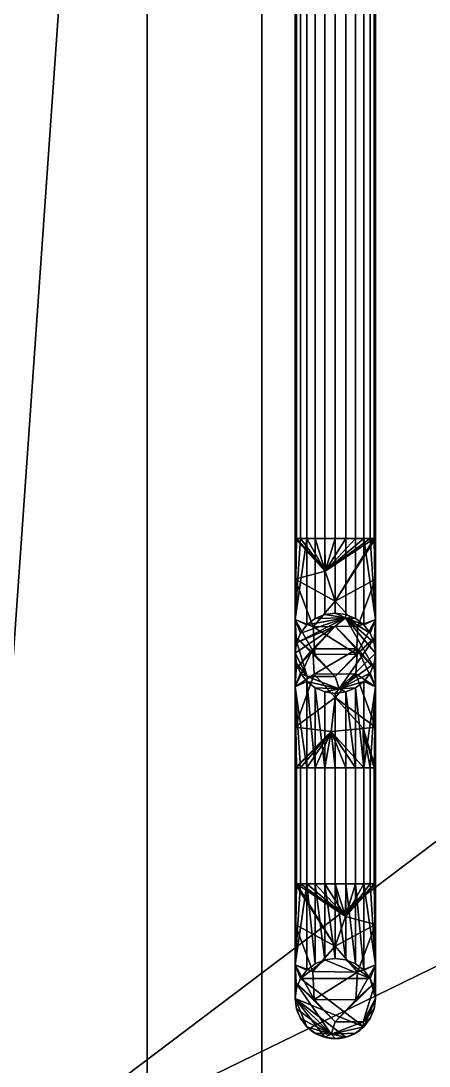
# Model space of a CAD drawing. Extents: x -1 to 1126, y -1295 to 1.
# Drawn here: x 630.8 to 666.4, y -649.2 to -558 of the extents above; entities that cross this region are included whole.
import ezdxf

# ---------------------------------------------------------------- set-up
doc = ezdxf.new("R2010")
doc.units = 0
for name, color, linetype in [('IQ_200_2D', 1, 'Continuous'), ('IQ_200_3D', 1, 'Continuous'), ('IQ_204_2D', 7, 'Continuous')]:
    doc.layers.add(name, color=color, linetype=linetype)

msp = doc.modelspace()

# ---------------------------------------------------------------- linework, layer by layer
at = {"layer": 'IQ_200_2D'}
msp.add_line((641.856, -665.48), (641.856, -446.913), dxfattribs=at)
at = {"layer": 'IQ_204_2D'}
for p, q in [((651.856, -446.913), (651.856, -665.48)), ((654.762, -473.46), (654.762, -643.313)), ((661.762, -643.313), (661.762, -473.46))]:
    msp.add_line(p, q, dxfattribs=at)
msp.add_arc((658.262, -643.313), 3.5, 180, 0, dxfattribs=at)

# ---------------------------------------------------------------- meshes
at = {"layer": 'IQ_200_3D'}
mesh = msp.add_polyface(dxfattribs=at)
corners = [(1125, -795, 908), (1125, -14.743, 908), (0, -14.743, 908), (0, -795, 908), (1021.5, -559, 908), (1017.053, -592.776, 908), (1004.016, -624.25, 908), (983.277, -651.277, 908), (956.25, -672.016, 908), (924.776, -685.053, 908), (891, -689.5, 908), (857.224, -685.053, 908), (825.75, -672.016, 908), (798.723, -651.277, 908), (777.984, -624.25, 908), (764.947, -592.776, 908), (760.5, -559, 908), (764.947, -525.224, 908), (777.984, -493.75, 908), (798.723, -466.723, 908), (825.75, -445.984, 908), (857.224, -432.947, 908), (891, -428.5, 908), (924.776, -432.947, 908), (956.25, -445.984, 908), (983.277, -466.723, 908), (1004.016, -493.75, 908), (1017.053, -525.224, 908), (62.11, -660.388, 908), (62.11, -452.005, 908), (61.783, -449.395, 908), (60.822, -446.947, 908), (51.439, -429.713, 908), (49.993, -426.328, 908), (49.212, -422.731, 908), (49.145, -412.249, 908), (51.423, -402.017, 908), (55.928, -392.552, 908), (62.435, -384.333, 908), (70.613, -377.776, 908), (80.049, -373.212, 908), (90.267, -370.871, 908), (96.21, -370.927, 908), (101.964, -372.417, 908), (121.683, -380.188, 908), (122.687, -380.478, 908), (123.727, -380.576, 908), (564.663, -380.576, 908), (565.704, -380.478, 908), (566.708, -380.188, 908), (586.426, -372.417, 908), (592.18, -370.927, 908), (598.123, -370.871, 908), (608.341, -373.212, 908), (617.777, -377.776, 908), (625.955, -384.333, 908), (632.462, -392.552, 908), (636.967, -402.017, 908), (639.245, -412.249, 908), (639.178, -422.731, 908), (638.397, -426.328, 908), (636.951, -429.713, 908), (627.568, -446.947, 908), (626.607, -449.395, 908), (626.28, -452.005, 908), (626.28, -660.388, 908), (626.607, -662.998, 908), (627.568, -665.445, 908), (636.951, -682.68, 908), (638.397, -686.065, 908), (639.178, -689.662, 908), (639.245, -700.144, 908), (636.967, -710.376, 908), (632.462, -719.841, 908), (625.955, -728.06, 908), (617.777, -734.617, 908), (608.341, -739.181, 908), (598.123, -741.522, 908), (592.18, -741.466, 908), (586.426, -739.976, 908), (566.708, -732.205, 908), (565.704, -731.915, 908), (564.663, -731.817, 908), (123.727, -731.817, 908), (122.687, -731.915, 908), (121.683, -732.205, 908), (101.964, -739.976, 908), (96.21, -741.466, 908), (90.267, -741.522, 908), (80.049, -739.181, 908), (70.613, -734.617, 908), (62.435, -728.06, 908), (55.928, -719.841, 908), (51.423, -710.376, 908), (49.145, -700.144, 908), (49.212, -689.662, 908), (49.993, -686.065, 908), (51.439, -682.68, 908), (60.822, -665.445, 908), (61.783, -662.998, 908)]
mesh.append_faces([[corners[k] for k in face] for face in [(64, 61, 62, 63)]], dxfattribs={"vtx0": -1})
mesh.append_faces([[corners[k] for k in face] for face in [(23, 1, 22), (56, 20, 55), (57, 20, 56), (8, 0, 7), (4, 0, 27), (71, 13, 70), (73, 12, 72), (51, 2, 50), (37, 2, 36), (36, 2, 35), (87, 3, 86), (92, 3, 91), (89, 3, 88), (78, 0, 77)]], dxfattribs={"vtx0": -1, "vtx1": -1})
mesh.append_faces([[corners[k] for k in face] for face in [(50, 2, 47), (3, 79, 82), (83, 86, 3, 82)]], dxfattribs={"vtx0": -1, "vtx1": -1, "vtx2": -1})
mesh.append_faces([[corners[k] for k in face] for face in [(65, 68, 14, 15), (2, 43, 46, 47)]], dxfattribs={"vtx0": -1, "vtx1": -1, "vtx3": -1})
mesh.append_faces([[corners[k] for k in face] for face in [(1, 23, 24), (1, 24, 25), (55, 20, 21, 54), (1, 26, 27, 0), (59, 18, 19, 58), (18, 59, 60), (1, 52, 53), (70, 13, 14, 69), (0, 8, 9), (74, 11, 12, 73), (75, 10, 11, 74), (72, 12, 13, 71), (0, 76, 77), (2, 42, 43), (2, 41, 42), (2, 37, 38), (3, 34, 35, 2), (97, 32, 33, 96), (3, 87, 88), (3, 92, 93)]], dxfattribs={"vtx0": -1, "vtx2": -1})
mesh.append_faces([[corners[k] for k in face] for face in [(64, 17, 18, 61), (0, 9, 10, 75)]], dxfattribs={"vtx0": -1, "vtx2": -1, "vtx3": -1})
mesh.append_faces([[corners[k] for k in face] for face in [(25, 26, 1), (53, 54, 1), (60, 61, 18), (5, 6, 0), (4, 5, 0), (6, 7, 0), (68, 69, 14), (15, 16, 65), (75, 76, 0), (39, 40, 2), (38, 39, 2), (40, 41, 2), (95, 96, 3), (90, 91, 3), (89, 90, 3), (93, 94, 3), (94, 95, 3)]], dxfattribs={"vtx1": -1, "vtx2": -1})
mesh.append_faces([[corners[k] for k in face] for face in [(21, 22, 1, 54), (33, 34, 3, 96), (28, 29, 32, 97)]], dxfattribs={"vtx1": -1, "vtx2": -1, "vtx3": -1})
mesh.append_faces([[corners[k] for k in face] for face in [(19, 20, 57, 58), (16, 17, 64, 65), (51, 52, 1, 2), (78, 79, 3, 0)]], dxfattribs={"vtx1": -1, "vtx3": -1})
mesh.append_faces([[corners[k] for k in face] for face in [(44, 45, 46, 43), (80, 81, 82, 79), (98, 99, 28, 97)]], dxfattribs={"vtx2": -1})
mesh.append_faces([[corners[k] for k in face] for face in [(65, 66, 67, 68), (47, 48, 49, 50), (29, 30, 31, 32), (83, 84, 85, 86)]], dxfattribs={"vtx3": -1})
mesh = msp.add_polyface(dxfattribs=at)
corners = [(699, -749, 108.006), (0, -749, 108.006), (0, -38, 108.006), (699, -38, 108.006)]
mesh.append_faces([[corners[k] for k in face] for face in [(0, 1, 2, 3)]])
mesh = msp.add_polyface(dxfattribs=at)
corners = [(1125, -38, 858), (1125, -795, 858), (0, -795, 858), (0, -749, 858), (699, -749, 858), (699, -38, 858), (760.5, -559, 858), (764.947, -592.776, 858), (777.984, -624.25, 858), (798.723, -651.277, 858), (825.75, -672.016, 858), (857.224, -685.053, 858), (891, -689.5, 858), (924.776, -685.053, 858), (956.25, -672.016, 858), (983.277, -651.277, 858), (1004.016, -624.25, 858), (1017.053, -592.776, 858), (1021.5, -559, 858), (1017.053, -525.224, 858), (1004.016, -493.75, 858), (983.277, -466.723, 858), (956.25, -445.984, 858), (924.776, -432.947, 858), (891, -428.5, 858), (857.224, -432.947, 858), (825.75, -445.984, 858), (798.723, -466.723, 858), (777.984, -493.75, 858), (764.947, -525.224, 858)]
mesh.append_faces([[corners[k] for k in face] for face in [(16, 1, 15), (20, 0, 19), (27, 5, 26), (29, 5, 28), (25, 5, 24)]], dxfattribs={"vtx0": -1, "vtx1": -1})
mesh.append_faces([[corners[k] for k in face] for face in [(1, 16, 17), (1, 17, 18), (19, 0, 1, 18), (0, 20, 21), (0, 23, 24, 5), (4, 8, 9)]], dxfattribs={"vtx0": -1, "vtx2": -1})
mesh.append_faces([[corners[k] for k in face] for face in [(14, 15, 1), (13, 14, 1), (21, 22, 0), (22, 23, 0), (10, 11, 4), (9, 10, 4), (7, 8, 4), (11, 12, 4), (27, 28, 5), (25, 26, 5), (6, 7, 4)]], dxfattribs={"vtx1": -1, "vtx2": -1})
mesh.append_faces([[corners[k] for k in face] for face in [(12, 13, 1, 4)]], dxfattribs={"vtx1": -1, "vtx2": -1, "vtx3": -1})
mesh.append_faces([[corners[k] for k in face] for face in [(29, 6, 4, 5)]], dxfattribs={"vtx1": -1, "vtx3": -1})
mesh.append_faces([[corners[k] for k in face] for face in [(2, 3, 4, 1)]], dxfattribs={"vtx2": -1})
mesh = msp.add_polyface(dxfattribs=at)
corners = [(0, -38, 108.006), (0, -749, 108.006), (1125, -749, 108.006), (1125, -38, 108.006)]
mesh.append_faces([[corners[k] for k in face] for face in [(0, 1, 2, 3)]])
mesh = msp.add_polyface(dxfattribs=at)
corners = [(1125, -749, 72), (0, -749, 72), (0, -38, 72), (1125, -38, 72)]
mesh.append_faces([[corners[k] for k in face] for face in [(0, 1, 2, 3)]])
mesh = msp.add_polyface(dxfattribs=at)
corners = [(592.888, -345, 906), (610.703, -347.232, 906), (627.416, -353.792, 906), (641.994, -364.273, 906), (653.534, -378.026, 906), (661.325, -394.203, 906), (664.882, -411.801, 906), (663.987, -429.733, 906), (663.351, -432.019, 906), (662.286, -434.14, 906), (660.833, -436.017, 906), (653.139, -443.71, 906), (652.442, -444.656, 906), (652.005, -445.747, 906), (651.856, -446.913, 906), (651.856, -665.48, 906), (652.005, -666.646, 906), (652.442, -667.737, 906), (653.139, -668.683, 906), (660.833, -676.376, 906), (662.286, -678.253, 906), (663.351, -680.374, 906), (663.987, -682.66, 906), (664.882, -700.592, 906), (661.325, -718.19, 906), (653.534, -734.366, 906), (641.994, -748.12, 906), (627.416, -758.601, 906), (610.703, -765.16, 906), (592.888, -767.393, 906), (95.502, -767.393, 906), (77.687, -765.16, 906), (60.974, -758.601, 906), (46.396, -748.12, 906), (34.856, -734.366, 906), (27.066, -718.19, 906), (23.508, -700.592, 906), (24.403, -682.66, 906), (25.039, -680.374, 906), (26.104, -678.253, 906), (27.557, -676.376, 906), (35.251, -668.683, 906), (35.948, -667.737, 906), (36.385, -666.646, 906), (36.534, -665.48, 906), (36.534, -446.913, 906), (36.385, -445.747, 906), (35.948, -444.656, 906), (35.251, -443.71, 906), (27.557, -436.017, 906), (26.104, -434.14, 906), (25.039, -432.019, 906), (24.403, -429.733, 906), (23.508, -411.801, 906), (27.066, -394.203, 906), (34.856, -378.026, 906), (46.396, -364.273, 906), (60.974, -353.792, 906), (77.687, -347.232, 906), (95.502, -345, 906), (62.19, -452.005, 906), (62.19, -660.388, 906), (61.86, -663.017, 906), (60.893, -665.484, 906), (51.509, -682.718, 906), (50.069, -686.09, 906), (49.291, -689.672, 906), (49.225, -700.136, 906), (51.498, -710.35, 906), (55.996, -719.799, 906), (62.491, -728.003, 906), (70.656, -734.549, 906), (80.076, -739.106, 906), (90.276, -741.443, 906), (96.2, -741.387, 906), (101.935, -739.901, 906), (121.653, -732.131, 906), (122.672, -731.836, 906), (123.727, -731.737, 906), (564.663, -731.737, 906), (565.719, -731.836, 906), (566.737, -732.131, 906), (586.455, -739.901, 906), (592.19, -741.387, 906), (598.114, -741.443, 906), (608.314, -739.106, 906), (617.735, -734.549, 906), (625.899, -728.003, 906), (632.394, -719.799, 906), (636.892, -710.35, 906), (639.165, -700.136, 906), (639.099, -689.672, 906), (638.321, -686.09, 906), (636.881, -682.718, 906), (627.497, -665.484, 906), (626.53, -663.017, 906), (626.2, -660.388, 906), (626.2, -452.005, 906), (626.53, -449.376, 906), (627.497, -446.909, 906), (636.881, -429.674, 906), (638.321, -426.303, 906), (639.099, -422.721, 906), (639.165, -412.257, 906), (636.892, -402.043, 906), (632.394, -392.594, 906), (625.899, -384.39, 906), (617.735, -377.844, 906), (608.314, -373.287, 906), (598.114, -370.95, 906), (592.19, -371.006, 906), (586.455, -372.492, 906), (566.737, -380.262, 906), (565.719, -380.557, 906), (564.663, -380.656, 906), (123.727, -380.656, 906), (122.672, -380.557, 906), (121.653, -380.262, 906), (101.935, -372.492, 906), (96.2, -371.006, 906), (90.276, -370.95, 906), (80.076, -373.287, 906), (70.656, -377.844, 906), (62.491, -384.39, 906), (55.996, -392.594, 906), (51.498, -402.043, 906), (49.225, -412.257, 906), (49.291, -422.721, 906), (50.069, -426.303, 906), (51.509, -429.674, 906), (60.893, -446.909, 906), (61.86, -449.376, 906)]
mesh.append_faces([[corners[k] for k in face] for face in [(96, 94, 95), (52, 49, 50, 51)]], dxfattribs={"vtx0": -1})
mesh.append_faces([[corners[k] for k in face] for face in [(106, 4, 105), (118, 59, 117), (121, 58, 120), (46, 130, 45)]], dxfattribs={"vtx0": -1, "vtx1": -1})
mesh.append_faces([[corners[k] for k in face] for face in [(101, 7, 10, 11)]], dxfattribs={"vtx0": -1, "vtx1": -1, "vtx3": -1})
mesh.append_faces([[corners[k] for k in face] for face in [(90, 23, 24, 89), (91, 22, 23, 90), (87, 25, 26, 86), (93, 17, 18), (28, 84, 85), (29, 83, 84, 28), (25, 87, 88), (15, 96, 97, 14), (100, 12, 13), (105, 4, 5, 104), (7, 101, 102), (2, 107, 108, 1), (0, 110, 111), (0, 114, 115, 59), (30, 75, 76), (72, 31, 32, 71), (33, 70, 71, 32), (31, 72, 73), (37, 65, 66, 36), (36, 66, 67, 35), (35, 68, 69), (70, 33, 34), (64, 42, 43), (120, 58, 59, 119), (129, 47, 48, 128)]], dxfattribs={"vtx0": -1, "vtx2": -1})
mesh.append_faces([[corners[k] for k in face] for face in [(22, 91, 92, 19), (128, 48, 49, 52)]], dxfattribs={"vtx0": -1, "vtx2": -1, "vtx3": -1})
mesh.append_faces([[corners[k] for k in face] for face in [(80, 81, 79), (9, 10, 7, 8)]], dxfattribs={"vtx1": -1})
mesh.append_faces([[corners[k] for k in face] for face in [(82, 83, 29), (26, 27, 86), (108, 109, 1), (2, 3, 107), (111, 112, 0), (74, 75, 30), (67, 68, 35), (118, 119, 59), (125, 126, 54)]], dxfattribs={"vtx1": -1, "vtx2": -1})
mesh.append_faces([[corners[k] for k in face] for face in [(15, 16, 94, 96), (81, 82, 29, 79), (40, 41, 65, 37)]], dxfattribs={"vtx1": -1, "vtx2": -1, "vtx3": -1})
mesh.append_faces([[corners[k] for k in face] for face in [(88, 89, 24, 25), (16, 17, 93, 94), (18, 19, 92, 93), (27, 28, 85, 86), (78, 79, 29, 30), (100, 101, 11, 12), (3, 4, 106, 107), (5, 6, 103, 104), (6, 7, 102, 103), (13, 14, 99, 100), (109, 110, 0, 1), (73, 74, 30, 31), (69, 70, 34, 35), (41, 42, 64, 65), (43, 44, 63, 64), (60, 61, 44, 45), (122, 123, 56, 57), (121, 122, 57, 58), (123, 124, 55, 56), (129, 130, 46, 47), (127, 128, 52, 53), (53, 54, 126, 127), (54, 55, 124, 125)]], dxfattribs={"vtx1": -1, "vtx3": -1})
mesh.append_faces([[corners[k] for k in face] for face in [(20, 21, 22, 19)]], dxfattribs={"vtx2": -1})
mesh.append_faces([[corners[k] for k in face] for face in [(97, 98, 99, 14), (112, 113, 114, 0), (76, 77, 78, 30), (61, 62, 63, 44), (115, 116, 117, 59), (130, 131, 60, 45)]], dxfattribs={"vtx2": -1, "vtx3": -1})
mesh.append_faces([[corners[k] for k in face] for face in [(37, 38, 39, 40)]], dxfattribs={"vtx3": -1})
mesh = msp.add_polyface(dxfattribs=at)
corners = [(592.888, -355, 922.4), (95.502, -355, 922.4), (80.155, -356.923, 922.4), (65.757, -362.574, 922.4), (53.198, -371.603, 922.4), (43.256, -383.452, 922.4), (36.545, -397.388, 922.4), (33.48, -412.548, 922.4), (34.251, -427.996, 922.4), (34.358, -428.391, 922.4), (34.534, -428.76, 922.4), (34.774, -429.092, 922.4), (42.381, -436.698, 922.4), (44.636, -439.705, 922.4), (46.051, -443.186, 922.4), (46.534, -446.913, 922.4), (46.534, -665.48, 922.4), (46.051, -669.207, 922.4), (44.636, -672.688, 922.4), (42.381, -675.694, 922.4), (34.774, -683.301, 922.4), (34.534, -683.633, 922.4), (34.358, -684.002, 922.4), (34.251, -684.396, 922.4), (33.48, -699.845, 922.4), (36.545, -715.005, 922.4), (43.256, -728.941, 922.4), (53.198, -740.79, 922.4), (65.757, -749.819, 922.4), (80.155, -755.47, 922.4), (95.502, -757.393, 922.4), (592.888, -757.393, 922.4), (608.235, -755.47, 922.4), (622.633, -749.819, 922.4), (635.192, -740.79, 922.4), (645.134, -728.941, 922.4), (651.845, -715.005, 922.4), (654.91, -699.845, 922.4), (654.139, -684.396, 922.4), (654.032, -684.002, 922.4), (653.856, -683.633, 922.4), (653.616, -683.301, 922.4), (646.009, -675.694, 922.4), (643.754, -672.688, 922.4), (642.339, -669.207, 922.4), (641.856, -665.48, 922.4), (641.856, -446.913, 922.4), (642.339, -443.186, 922.4), (643.754, -439.705, 922.4), (646.009, -436.698, 922.4), (653.616, -429.092, 922.4), (653.856, -428.76, 922.4), (654.032, -428.391, 922.4), (654.139, -427.996, 922.4), (654.91, -412.548, 922.4), (651.845, -397.388, 922.4), (645.134, -383.452, 922.4), (635.192, -371.603, 922.4), (622.633, -362.574, 922.4), (608.235, -356.923, 922.4), (61.534, -660.388, 922.4), (61.534, -452.005, 922.4), (61.225, -449.538, 922.4), (60.317, -447.223, 922.4), (50.933, -429.988, 922.4), (49.444, -426.503, 922.4), (48.64, -422.799, 922.4), (48.573, -412.187, 922.4), (50.878, -401.829, 922.4), (55.439, -392.247, 922.4), (62.026, -383.927, 922.4), (70.305, -377.289, 922.4), (79.858, -372.668, 922.4), (90.202, -370.299, 922.4), (96.286, -370.356, 922.4), (102.176, -371.881, 922.4), (121.894, -379.652, 922.4), (122.794, -379.912, 922.4), (123.727, -380, 922.4), (564.663, -380, 922.4), (565.596, -379.912, 922.4), (566.496, -379.652, 922.4), (586.215, -371.881, 922.4), (592.104, -370.356, 922.4), (598.188, -370.299, 922.4), (608.532, -372.668, 922.4), (618.085, -377.289, 922.4), (626.364, -383.927, 922.4), (632.951, -392.247, 922.4), (637.512, -401.829, 922.4), (639.817, -412.187, 922.4), (639.75, -422.799, 922.4), (638.946, -426.503, 922.4), (637.457, -429.988, 922.4), (628.074, -447.223, 922.4), (627.165, -449.538, 922.4), (626.856, -452.005, 922.4), (626.856, -660.388, 922.4), (627.165, -662.855, 922.4), (628.074, -665.17, 922.4), (637.457, -682.405, 922.4), (638.946, -685.89, 922.4), (639.75, -689.594, 922.4), (639.817, -700.205, 922.4), (637.512, -710.564, 922.4), (632.951, -720.145, 922.4), (626.364, -728.466, 922.4), (618.085, -735.104, 922.4), (608.532, -739.725, 922.4), (598.188, -742.094, 922.4), (592.104, -742.037, 922.4), (586.215, -740.512, 922.4), (566.496, -732.741, 922.4), (565.596, -732.481, 922.4), (564.663, -732.393, 922.4), (123.727, -732.393, 922.4), (122.794, -732.481, 922.4), (121.894, -732.741, 922.4), (102.176, -740.512, 922.4), (96.286, -742.037, 922.4), (90.202, -742.094, 922.4), (79.858, -739.725, 922.4), (70.305, -735.104, 922.4), (62.026, -728.466, 922.4), (55.439, -720.145, 922.4), (50.878, -710.564, 922.4), (48.573, -700.205, 922.4), (48.64, -689.594, 922.4), (49.444, -685.89, 922.4), (50.933, -682.405, 922.4), (60.317, -665.17, 922.4), (61.225, -662.855, 922.4)]
mesh.append_faces([[corners[k] for k in face] for face in [(23, 20, 21, 22)]], dxfattribs={"vtx0": -1})
mesh.append_faces([[corners[k] for k in face] for face in [(3, 72, 2), (74, 1, 73), (78, 1, 76, 77), (76, 1, 75), (69, 6, 68), (67, 7, 66), (82, 0, 81), (90, 55, 89), (128, 20, 127), (118, 30, 117), (44, 100, 43), (110, 31, 109)]], dxfattribs={"vtx0": -1, "vtx1": -1})
mesh.append_faces([[corners[k] for k in face] for face in [(73, 1, 2, 72), (1, 74, 75), (1, 78, 79, 0), (64, 13, 14), (15, 60, 61), (84, 59, 0, 83), (59, 84, 85, 58), (58, 85, 86, 57), (57, 86, 87, 56), (56, 87, 88, 55), (55, 88, 89), (49, 92, 93, 48), (50, 91, 92, 49), (129, 18, 19), (16, 131, 60, 15), (25, 125, 126), (30, 119, 120), (42, 100, 101, 41), (100, 42, 43), (97, 45, 46), (31, 111, 112), (31, 110, 111), (32, 108, 109, 31), (105, 35, 36, 104), (35, 105, 106, 34), (108, 32, 33), (34, 106, 107)]], dxfattribs={"vtx0": -1, "vtx2": -1})
mesh.append_faces([[corners[k] for k in face] for face in [(66, 7, 8, 11), (41, 101, 102, 38)]], dxfattribs={"vtx0": -1, "vtx2": -1, "vtx3": -1})
mesh.append_faces([[corners[k] for k in face] for face in [(46, 95, 96, 97), (45, 97, 98, 99)]], dxfattribs={"vtx0": -1, "vtx3": -1})
mesh.append_faces([[corners[k] for k in face] for face in [(40, 41, 38, 39)]], dxfattribs={"vtx1": -1})
mesh.append_faces([[corners[k] for k in face] for face in [(62, 63, 15, 61), (82, 83, 0), (118, 119, 30)]], dxfattribs={"vtx1": -1, "vtx2": -1})
mesh.append_faces([[corners[k] for k in face] for face in [(53, 54, 91, 50), (23, 24, 127, 20)]], dxfattribs={"vtx1": -1, "vtx2": -1, "vtx3": -1})
mesh.append_faces([[corners[k] for k in face] for face in [(3, 4, 71, 72), (70, 71, 4, 5), (5, 6, 69, 70), (11, 12, 65, 66), (12, 13, 64, 65), (67, 68, 6, 7), (63, 64, 14, 15), (47, 48, 93, 94), (46, 47, 94, 95), (54, 55, 90, 91), (19, 20, 128, 129), (24, 25, 126, 127), (130, 131, 16, 17), (17, 18, 129, 130), (25, 26, 124, 125), (123, 124, 26, 27), (27, 28, 122, 123), (121, 122, 28, 29), (29, 30, 120, 121), (114, 115, 30, 31), (99, 100, 44, 45), (102, 103, 37, 38), (36, 37, 103, 104), (107, 108, 33, 34)]], dxfattribs={"vtx1": -1, "vtx3": -1})
mesh.append_faces([[corners[k] for k in face] for face in [(51, 52, 53, 50)]], dxfattribs={"vtx2": -1})
mesh.append_faces([[corners[k] for k in face] for face in [(79, 80, 81, 0), (115, 116, 117, 30), (112, 113, 114, 31)]], dxfattribs={"vtx2": -1, "vtx3": -1})
mesh.append_faces([[corners[k] for k in face] for face in [(8, 9, 10, 11)]], dxfattribs={"vtx3": -1})
mesh = msp.add_polyface(dxfattribs=at)
corners = [(641.856, -665.48, 922.4), (651.856, -665.48, 906), (651.856, -446.913, 906), (641.856, -446.913, 922.4)]
mesh.append_faces([[corners[k] for k in face] for face in [(0, 1, 2, 3)]])
mesh = msp.add_polyface(dxfattribs=at)
corners = [(661.762, -513.588, 909.847), (661.642, -513.588, 910.753), (661.293, -513.588, 911.597), (660.737, -513.588, 912.322), (660.012, -513.588, 912.878), (659.168, -513.588, 913.228), (658.262, -513.588, 913.347), (657.356, -513.588, 913.228), (656.512, -513.588, 912.878), (655.787, -513.588, 912.322), (655.231, -513.588, 911.597), (654.881, -513.588, 910.753), (654.762, -513.588, 909.847), (654.762, -603.19, 909.847), (654.881, -603.19, 910.753), (655.231, -603.19, 911.597), (655.787, -603.19, 912.322), (656.512, -603.19, 912.878), (657.356, -603.19, 913.228), (658.262, -603.19, 913.347), (659.168, -603.19, 913.228), (660.012, -603.19, 912.878), (660.737, -603.19, 912.322), (661.293, -603.19, 911.597), (661.642, -603.19, 910.753), (661.762, -603.19, 909.847)]
mesh.append_faces([[corners[k] for k in face] for face in [(11, 14, 15, 10), (8, 17, 18, 7), (9, 16, 17, 8), (10, 15, 16, 9), (4, 21, 22, 3), (5, 20, 21, 4)]], dxfattribs={"vtx0": -1, "vtx2": -1})
mesh.append_faces([[corners[k] for k in face] for face in [(18, 19, 6, 7), (23, 24, 1, 2), (22, 23, 2, 3), (5, 6, 19, 20)]], dxfattribs={"vtx1": -1, "vtx3": -1})
mesh.append_faces([[corners[k] for k in face] for face in [(12, 13, 14, 11)]], dxfattribs={"vtx2": -1})
mesh.append_faces([[corners[k] for k in face] for face in [(24, 25, 0, 1)]], dxfattribs={"vtx3": -1})
mesh = msp.add_polyface(dxfattribs=at)
corners = [(654.762, -513.588, 909.847), (654.881, -513.588, 908.941), (655.231, -513.588, 908.097), (655.787, -513.588, 907.372), (656.512, -513.588, 906.816), (657.356, -513.588, 906.466), (658.262, -513.588, 906.347), (659.168, -513.588, 906.466), (660.012, -513.588, 906.816), (660.737, -513.588, 907.372), (661.293, -513.588, 908.097), (661.642, -513.588, 908.941), (661.762, -513.588, 909.847), (661.762, -603.19, 909.847), (661.642, -603.19, 908.941), (661.293, -603.19, 908.097), (660.737, -603.19, 907.372), (660.012, -603.19, 906.816), (659.168, -603.19, 906.466), (658.262, -603.19, 906.347), (657.356, -603.19, 906.466), (656.512, -603.19, 906.816), (655.787, -603.19, 907.372), (655.231, -603.19, 908.097), (654.881, -603.19, 908.941), (654.762, -603.19, 909.847)]
mesh.append_faces([[corners[k] for k in face] for face in [(11, 14, 15, 10), (8, 17, 18, 7), (9, 16, 17, 8), (10, 15, 16, 9), (19, 6, 7, 18), (2, 23, 24, 1), (3, 22, 23, 2), (20, 5, 6, 19)]], dxfattribs={"vtx0": -1, "vtx2": -1})
mesh.append_faces([[corners[k] for k in face] for face in [(21, 22, 3, 4), (20, 21, 4, 5)]], dxfattribs={"vtx1": -1, "vtx3": -1})
mesh.append_faces([[corners[k] for k in face] for face in [(12, 13, 14, 11)]], dxfattribs={"vtx2": -1})
mesh.append_faces([[corners[k] for k in face] for face in [(24, 25, 0, 1)]], dxfattribs={"vtx3": -1})
mesh = msp.add_polyface(dxfattribs=at)
corners = [(661.762, -613.19, 919.847), (661.762, -610.261, 912.776), (661.762, -603.19, 909.847), (661.642, -603.19, 910.753), (661.293, -603.19, 911.597), (660.737, -603.19, 912.322), (660.012, -603.19, 912.878), (659.168, -603.19, 913.228), (658.262, -603.19, 913.347), (657.356, -603.19, 913.228), (656.512, -603.19, 912.878), (655.787, -603.19, 912.322), (655.231, -603.19, 911.597), (654.881, -603.19, 910.753), (654.762, -603.19, 909.847), (654.762, -610.261, 912.776), (654.762, -613.19, 919.847), (654.881, -612.284, 919.847), (655.231, -611.44, 919.847), (655.787, -610.715, 919.847), (656.512, -610.159, 919.847), (657.356, -609.809, 919.847), (658.262, -609.69, 919.847), (659.168, -609.809, 919.847), (660.012, -610.159, 919.847), (660.737, -610.715, 919.847), (661.293, -611.44, 919.847), (661.642, -612.284, 919.847)]
mesh.append_faces([[corners[k] for k in face] for face in [(15, 13, 14), (17, 15, 16)]], dxfattribs={"vtx0": -1})
mesh.append_faces([[corners[k] for k in face] for face in [(13, 15, 12)]], dxfattribs={"vtx0": -1, "vtx1": -1})
mesh.append_faces([[corners[k] for k in face] for face in [(15, 19, 11), (5, 25, 1)]], dxfattribs={"vtx0": -1, "vtx1": -1, "vtx2": -1})
mesh.append_faces([[corners[k] for k in face] for face in [(15, 11, 12), (21, 9, 10, 20), (22, 8, 9, 21), (1, 3, 4), (1, 4, 5), (23, 7, 8, 22), (1, 25, 26)]], dxfattribs={"vtx0": -1, "vtx2": -1})
mesh.append_faces([[corners[k] for k in face] for face in [(2, 3, 1), (0, 1, 27)]], dxfattribs={"vtx1": -1})
mesh.append_faces([[corners[k] for k in face] for face in [(17, 18, 15), (18, 19, 15), (26, 27, 1)]], dxfattribs={"vtx1": -1, "vtx2": -1})
mesh.append_faces([[corners[k] for k in face] for face in [(10, 11, 19, 20), (6, 7, 23, 24), (5, 6, 24, 25)]], dxfattribs={"vtx1": -1, "vtx3": -1})
mesh = msp.add_polyface(dxfattribs=at)
corners = [(654.762, -613.19, 919.847), (654.762, -610.261, 912.776), (654.762, -603.19, 909.847), (654.881, -603.19, 908.941), (655.231, -603.19, 908.097), (655.787, -603.19, 907.372), (656.512, -603.19, 906.816), (657.356, -603.19, 906.466), (658.262, -603.19, 906.347), (659.168, -603.19, 906.466), (660.012, -603.19, 906.816), (660.737, -603.19, 907.372), (661.293, -603.19, 908.097), (661.642, -603.19, 908.941), (661.762, -603.19, 909.847), (661.762, -610.261, 912.776), (661.762, -613.19, 919.847), (661.642, -614.096, 919.847), (661.293, -614.94, 919.847), (660.737, -615.665, 919.847), (660.012, -616.221, 919.847), (659.168, -616.571, 919.847), (658.262, -616.69, 919.847), (657.356, -616.571, 919.847), (656.512, -616.221, 919.847), (655.787, -615.665, 919.847), (655.231, -614.94, 919.847), (654.881, -614.096, 919.847), (658.262, -608.635, 907.494), (658.262, -615.216, 913.712), (658.608, -616.295, 916.678), (657.373, -606.041, 906.769), (654.762, -611.726, 916.311), (655.817, -615.21, 916.4), (661.762, -606.726, 911.311), (660.226, -610.833, 909.459), (654.762, -606.726, 911.311), (656.337, -610.882, 909.462), (660.118, -613.264, 911.682), (661.762, -611.726, 916.311), (656.466, -613.293, 911.659)]
mesh.append_faces([[corners[k] for k in face] for face in [(10, 31, 9), (13, 31, 12), (12, 31, 11), (9, 31, 8), (5, 31, 4), (8, 31, 7), (23, 30, 22), (32, 33, 0), (17, 30, 16), (18, 30, 17), (36, 37, 1), (16, 30, 39), (19, 30, 18)]], dxfattribs={"vtx0": -1, "vtx1": -1})
mesh.append_faces([[corners[k] for k in face] for face in [(28, 31, 13), (36, 31, 28), (38, 39, 29), (28, 34, 35), (30, 29, 39), (38, 29, 40), (32, 40, 29), (33, 32, 29), (29, 30, 33), (33, 30, 25), (38, 40, 37), (37, 36, 28), (15, 38, 35), (37, 35, 38), (35, 37, 28), (1, 37, 40)]], dxfattribs={"vtx0": -1, "vtx1": -1, "vtx2": -1})
mesh.append_faces([[corners[k] for k in face] for face in [(28, 14, 34), (31, 5, 6), (31, 36, 2), (30, 19, 20), (38, 15, 39), (30, 24, 25), (35, 34, 15), (33, 27, 0), (30, 23, 24)]], dxfattribs={"vtx0": -1, "vtx2": -1})
mesh.append_faces([[corners[k] for k in face] for face in [(10, 11, 31), (13, 14, 28), (21, 22, 30), (6, 7, 31), (3, 4, 31), (2, 3, 31), (20, 21, 30), (25, 26, 33), (26, 27, 33), (32, 1, 40)]], dxfattribs={"vtx1": -1, "vtx2": -1})
mesh = msp.add_polyface(dxfattribs=at)
corners = [(661.762, -613.19, 919.847), (661.642, -612.284, 919.847), (661.293, -611.44, 919.847), (660.737, -610.715, 919.847), (660.012, -610.159, 919.847), (659.168, -609.809, 919.847), (658.262, -609.69, 919.847), (657.356, -609.809, 919.847), (656.512, -610.159, 919.847), (655.787, -610.715, 919.847), (655.231, -611.44, 919.847), (654.881, -612.284, 919.847), (654.762, -613.19, 919.847), (654.762, -613.19, 931.895), (654.881, -612.284, 931.895), (655.231, -611.44, 931.895), (655.787, -610.715, 931.895), (656.512, -610.159, 931.895), (657.356, -609.809, 931.895), (658.262, -609.69, 931.895), (659.168, -609.809, 931.895), (660.012, -610.159, 931.895), (660.737, -610.715, 931.895), (661.293, -611.44, 931.895), (661.642, -612.284, 931.895), (661.762, -613.19, 931.895)]
mesh.append_faces([[corners[k] for k in face] for face in [(1, 24, 25, 0)]], dxfattribs={"vtx0": -1})
mesh.append_faces([[corners[k] for k in face] for face in [(11, 14, 15, 10), (9, 16, 17, 8), (10, 15, 16, 9), (8, 17, 18, 7), (19, 6, 7, 18), (5, 20, 21, 4), (4, 21, 22, 3), (2, 23, 24, 1), (3, 22, 23, 2), (20, 5, 6, 19)]], dxfattribs={"vtx0": -1, "vtx2": -1})
mesh.append_faces([[corners[k] for k in face] for face in [(12, 13, 14, 11)]], dxfattribs={"vtx2": -1})
mesh = msp.add_polyface(dxfattribs=at)
corners = [(661.762, -623.19, 941.895), (661.762, -616.119, 938.966), (661.762, -613.19, 931.895), (661.642, -612.284, 931.895), (661.293, -611.44, 931.895), (660.737, -610.715, 931.895), (660.012, -610.159, 931.895), (659.168, -609.809, 931.895), (658.262, -609.69, 931.895), (657.356, -609.809, 931.895), (656.512, -610.159, 931.895), (655.787, -610.715, 931.895), (655.231, -611.44, 931.895), (654.881, -612.284, 931.895), (654.762, -613.19, 931.895), (654.762, -616.119, 938.966), (654.762, -623.19, 941.895), (654.881, -623.19, 942.801), (655.231, -623.19, 943.645), (655.787, -623.19, 944.37), (656.512, -623.19, 944.926), (657.356, -623.19, 945.276), (658.262, -623.19, 945.395), (659.168, -623.19, 945.276), (660.012, -623.19, 944.926), (660.737, -623.19, 944.37), (661.293, -623.19, 943.645), (661.642, -623.19, 942.801), (658.262, -610.837, 937.34), (658.262, -617.055, 943.921), (657.915, -620.021, 945), (659.151, -610.112, 934.745), (661.762, -619.654, 940.43), (660.706, -619.743, 943.915), (654.762, -614.654, 935.43), (656.297, -612.802, 939.538), (661.762, -614.654, 935.43), (660.187, -612.806, 939.587), (656.406, -615.025, 941.969), (654.762, -619.654, 940.43), (660.057, -615.002, 941.998)]
mesh.append_faces([[corners[k] for k in face] for face in [(10, 31, 9), (13, 31, 12), (12, 31, 11), (9, 31, 8), (5, 31, 4), (8, 31, 7), (23, 30, 22), (32, 33, 0), (17, 30, 16), (18, 30, 17), (36, 37, 1), (16, 30, 39), (19, 30, 18)]], dxfattribs={"vtx0": -1, "vtx1": -1})
mesh.append_faces([[corners[k] for k in face] for face in [(28, 31, 13), (36, 31, 28), (38, 39, 29), (28, 34, 35), (30, 29, 39), (38, 29, 40), (32, 40, 29), (33, 32, 29), (29, 30, 33), (33, 30, 25), (38, 40, 37), (37, 36, 28), (15, 38, 35), (37, 35, 38), (35, 37, 28), (1, 37, 40)]], dxfattribs={"vtx0": -1, "vtx1": -1, "vtx2": -1})
mesh.append_faces([[corners[k] for k in face] for face in [(28, 14, 34), (31, 5, 6), (31, 36, 2), (30, 19, 20), (38, 15, 39), (30, 24, 25), (35, 34, 15), (33, 27, 0), (30, 23, 24)]], dxfattribs={"vtx0": -1, "vtx2": -1})
mesh.append_faces([[corners[k] for k in face] for face in [(10, 11, 31), (13, 14, 28), (21, 22, 30), (6, 7, 31), (3, 4, 31), (2, 3, 31), (20, 21, 30), (25, 26, 33), (26, 27, 33), (32, 1, 40)]], dxfattribs={"vtx1": -1, "vtx2": -1})
mesh = msp.add_polyface(dxfattribs=at)
corners = [(654.762, -613.19, 919.847), (654.881, -614.096, 919.847), (655.231, -614.94, 919.847), (655.787, -615.665, 919.847), (656.512, -616.221, 919.847), (657.356, -616.571, 919.847), (658.262, -616.69, 919.847), (659.168, -616.571, 919.847), (660.012, -616.221, 919.847), (660.737, -615.665, 919.847), (661.293, -614.94, 919.847), (661.642, -614.096, 919.847), (661.762, -613.19, 919.847), (661.762, -613.19, 931.895), (661.642, -614.096, 931.895), (661.293, -614.94, 931.895), (660.737, -615.665, 931.895), (660.012, -616.221, 931.895), (659.168, -616.571, 931.895), (658.262, -616.69, 931.895), (657.356, -616.571, 931.895), (656.512, -616.221, 931.895), (655.787, -615.665, 931.895), (655.231, -614.94, 931.895), (654.881, -614.096, 931.895), (654.762, -613.19, 931.895)]
mesh.append_faces([[corners[k] for k in face] for face in [(1, 24, 25, 0)]], dxfattribs={"vtx0": -1})
mesh.append_faces([[corners[k] for k in face] for face in [(11, 14, 15, 10), (9, 16, 17, 8), (10, 15, 16, 9), (8, 17, 18, 7), (19, 6, 7, 18), (5, 20, 21, 4), (4, 21, 22, 3), (2, 23, 24, 1), (3, 22, 23, 2), (20, 5, 6, 19)]], dxfattribs={"vtx0": -1, "vtx2": -1})
mesh.append_faces([[corners[k] for k in face] for face in [(12, 13, 14, 11)]], dxfattribs={"vtx2": -1})
mesh = msp.add_polyface(dxfattribs=at)
corners = [(654.762, -623.19, 941.895), (654.762, -616.119, 938.966), (654.762, -613.19, 931.895), (654.881, -614.096, 931.895), (655.231, -614.94, 931.895), (655.787, -615.665, 931.895), (656.512, -616.221, 931.895), (657.356, -616.571, 931.895), (658.262, -616.69, 931.895), (659.168, -616.571, 931.895), (660.012, -616.221, 931.895), (660.737, -615.665, 931.895), (661.293, -614.94, 931.895), (661.642, -614.096, 931.895), (661.762, -613.19, 931.895), (661.762, -616.119, 938.966), (661.762, -623.19, 941.895), (661.642, -623.19, 940.989), (661.293, -623.19, 940.145), (660.737, -623.19, 939.42), (660.012, -623.19, 938.864), (659.168, -623.19, 938.514), (658.262, -623.19, 938.395), (657.356, -623.19, 938.514), (656.512, -623.19, 938.864), (655.787, -623.19, 939.42), (655.231, -623.19, 940.145), (654.881, -623.19, 940.989)]
mesh.append_faces([[corners[k] for k in face] for face in [(17, 15, 16)]], dxfattribs={"vtx0": -1})
mesh.append_faces([[corners[k] for k in face] for face in [(10, 20, 9), (11, 19, 10), (18, 15, 17), (19, 15, 18), (20, 10, 19)]], dxfattribs={"vtx0": -1, "vtx1": -1})
mesh.append_faces([[corners[k] for k in face] for face in [(15, 19, 11), (5, 25, 1)]], dxfattribs={"vtx0": -1, "vtx1": -1, "vtx2": -1})
mesh.append_faces([[corners[k] for k in face] for face in [(15, 11, 12), (1, 3, 4), (1, 4, 5), (24, 5, 6), (6, 23, 24), (1, 25, 26)]], dxfattribs={"vtx0": -1, "vtx2": -1})
mesh.append_faces([[corners[k] for k in face] for face in [(14, 15, 13), (2, 3, 1), (0, 1, 27)]], dxfattribs={"vtx1": -1})
mesh.append_faces([[corners[k] for k in face] for face in [(12, 13, 15), (6, 7, 23), (20, 21, 9), (24, 25, 5), (26, 27, 1)]], dxfattribs={"vtx1": -1, "vtx2": -1})
mesh.append_faces([[corners[k] for k in face] for face in [(8, 9, 21, 22), (7, 8, 22, 23)]], dxfattribs={"vtx1": -1, "vtx3": -1})
mesh = msp.add_polyface(dxfattribs=at)
corners = [(661.762, -623.19, 941.895), (661.642, -623.19, 942.801), (661.293, -623.19, 943.645), (660.737, -623.19, 944.37), (660.012, -623.19, 944.926), (659.168, -623.19, 945.276), (658.262, -623.19, 945.395), (657.356, -623.19, 945.276), (656.512, -623.19, 944.926), (655.787, -623.19, 944.37), (655.231, -623.19, 943.645), (654.881, -623.19, 942.801), (654.762, -623.19, 941.895), (654.762, -633.313, 941.895), (654.881, -633.313, 942.801), (655.231, -633.313, 943.645), (655.787, -633.313, 944.37), (656.512, -633.313, 944.926), (657.356, -633.313, 945.276), (658.262, -633.313, 945.395), (659.168, -633.313, 945.276), (660.012, -633.313, 944.926), (660.737, -633.313, 944.37), (661.293, -633.313, 943.645), (661.642, -633.313, 942.801), (661.762, -633.313, 941.895)]
mesh.append_faces([[corners[k] for k in face] for face in [(1, 24, 25, 0)]], dxfattribs={"vtx0": -1})
mesh.append_faces([[corners[k] for k in face] for face in [(11, 14, 15, 10), (9, 16, 17, 8), (10, 15, 16, 9), (8, 17, 18, 7), (19, 6, 7, 18), (5, 20, 21, 4), (4, 21, 22, 3), (2, 23, 24, 1), (3, 22, 23, 2), (20, 5, 6, 19)]], dxfattribs={"vtx0": -1, "vtx2": -1})
mesh.append_faces([[corners[k] for k in face] for face in [(12, 13, 14, 11)]], dxfattribs={"vtx2": -1})
mesh = msp.add_polyface(dxfattribs=at)
corners = [(654.762, -623.19, 941.895), (654.881, -623.19, 940.989), (655.231, -623.19, 940.145), (655.787, -623.19, 939.42), (656.512, -623.19, 938.864), (657.356, -623.19, 938.514), (658.262, -623.19, 938.395), (659.168, -623.19, 938.514), (660.012, -623.19, 938.864), (660.737, -623.19, 939.42), (661.293, -623.19, 940.145), (661.642, -623.19, 940.989), (661.762, -623.19, 941.895), (661.762, -633.313, 941.895), (661.642, -633.313, 940.989), (661.293, -633.313, 940.145), (660.737, -633.313, 939.42), (660.012, -633.313, 938.864), (659.168, -633.313, 938.514), (658.262, -633.313, 938.395), (657.356, -633.313, 938.514), (656.512, -633.313, 938.864), (655.787, -633.313, 939.42), (655.231, -633.313, 940.145), (654.881, -633.313, 940.989), (654.762, -633.313, 941.895)]
mesh.append_faces([[corners[k] for k in face] for face in [(1, 24, 25, 0)]], dxfattribs={"vtx0": -1})
mesh.append_faces([[corners[k] for k in face] for face in [(11, 14, 15, 10), (9, 16, 17, 8), (10, 15, 16, 9), (8, 17, 18, 7), (19, 6, 7, 18), (5, 20, 21, 4), (4, 21, 22, 3), (2, 23, 24, 1), (3, 22, 23, 2), (20, 5, 6, 19)]], dxfattribs={"vtx0": -1, "vtx2": -1})
mesh.append_faces([[corners[k] for k in face] for face in [(12, 13, 14, 11)]], dxfattribs={"vtx2": -1})
mesh = msp.add_polyface(dxfattribs=at)
corners = [(661.762, -643.313, 931.895), (661.762, -640.384, 938.966), (661.762, -633.313, 941.895), (661.642, -633.313, 942.801), (661.293, -633.313, 943.645), (660.737, -633.313, 944.37), (660.012, -633.313, 944.926), (659.168, -633.313, 945.276), (658.262, -633.313, 945.395), (657.356, -633.313, 945.276), (656.512, -633.313, 944.926), (655.787, -633.313, 944.37), (655.231, -633.313, 943.645), (654.881, -633.313, 942.801), (654.762, -633.313, 941.895), (654.762, -640.384, 938.966), (654.762, -643.313, 931.895), (654.881, -644.219, 931.895), (655.231, -645.063, 931.895), (655.787, -645.788, 931.895), (656.512, -646.344, 931.895), (657.356, -646.694, 931.895), (658.262, -646.813, 931.895), (659.168, -646.694, 931.895), (660.012, -646.344, 931.895), (660.737, -645.788, 931.895), (661.293, -645.063, 931.895), (661.642, -644.219, 931.895), (658.262, -638.758, 944.248), (658.262, -645.339, 938.029), (657.915, -646.418, 935.064), (659.151, -636.164, 944.973), (661.762, -641.849, 935.43), (660.706, -645.334, 935.341), (654.762, -636.849, 940.43), (656.297, -640.956, 942.283), (661.762, -636.849, 940.43), (660.187, -641.005, 942.279), (656.406, -643.387, 940.06), (654.762, -641.849, 935.43), (660.057, -643.416, 940.083)]
mesh.append_faces([[corners[k] for k in face] for face in [(10, 31, 9), (13, 31, 12), (12, 31, 11), (9, 31, 8), (5, 31, 4), (8, 31, 7), (23, 30, 22), (32, 33, 0), (17, 30, 16), (18, 30, 17), (36, 37, 1), (16, 30, 39), (19, 30, 18)]], dxfattribs={"vtx0": -1, "vtx1": -1})
mesh.append_faces([[corners[k] for k in face] for face in [(28, 31, 13), (36, 31, 28), (38, 39, 29), (28, 34, 35), (30, 29, 39), (38, 29, 40), (32, 40, 29), (33, 32, 29), (29, 30, 33), (33, 30, 25), (38, 40, 37), (37, 36, 28), (15, 38, 35), (37, 35, 38), (35, 37, 28), (1, 37, 40)]], dxfattribs={"vtx0": -1, "vtx1": -1, "vtx2": -1})
mesh.append_faces([[corners[k] for k in face] for face in [(28, 14, 34), (31, 5, 6), (31, 36, 2), (30, 19, 20), (38, 15, 39), (30, 24, 25), (35, 34, 15), (33, 27, 0), (30, 23, 24)]], dxfattribs={"vtx0": -1, "vtx2": -1})
mesh.append_faces([[corners[k] for k in face] for face in [(10, 11, 31), (13, 14, 28), (21, 22, 30), (6, 7, 31), (3, 4, 31), (2, 3, 31), (20, 21, 30), (25, 26, 33), (26, 27, 33), (32, 1, 40)]], dxfattribs={"vtx1": -1, "vtx2": -1})
mesh = msp.add_polyface(dxfattribs=at)
corners = [(654.762, -643.313, 931.895), (654.762, -640.384, 938.966), (654.762, -633.313, 941.895), (654.881, -633.313, 940.989), (655.231, -633.313, 940.145), (655.787, -633.313, 939.42), (656.512, -633.313, 938.864), (657.356, -633.313, 938.514), (658.262, -633.313, 938.395), (659.168, -633.313, 938.514), (660.012, -633.313, 938.864), (660.737, -633.313, 939.42), (661.293, -633.313, 940.145), (661.642, -633.313, 940.989), (661.762, -633.313, 941.895), (661.762, -640.384, 938.966), (661.762, -643.313, 931.895), (661.642, -642.407, 931.895), (661.293, -641.563, 931.895), (660.737, -640.838, 931.895), (660.012, -640.282, 931.895), (659.168, -639.932, 931.895), (658.262, -639.813, 931.895), (657.356, -639.932, 931.895), (656.512, -640.282, 931.895), (655.787, -640.838, 931.895), (655.231, -641.563, 931.895), (654.881, -642.407, 931.895)]
mesh.append_faces([[corners[k] for k in face] for face in [(17, 15, 16)]], dxfattribs={"vtx0": -1})
mesh.append_faces([[corners[k] for k in face] for face in [(10, 20, 9), (11, 19, 10), (18, 15, 17), (19, 15, 18), (22, 8, 21), (20, 10, 19)]], dxfattribs={"vtx0": -1, "vtx1": -1})
mesh.append_faces([[corners[k] for k in face] for face in [(15, 19, 11), (5, 25, 1)]], dxfattribs={"vtx0": -1, "vtx1": -1, "vtx2": -1})
mesh.append_faces([[corners[k] for k in face] for face in [(15, 11, 12), (1, 3, 4), (1, 4, 5), (24, 5, 6), (7, 22, 23), (6, 23, 24), (1, 25, 26)]], dxfattribs={"vtx0": -1, "vtx2": -1})
mesh.append_faces([[corners[k] for k in face] for face in [(14, 15, 13), (2, 3, 1), (0, 1, 27)]], dxfattribs={"vtx1": -1})
mesh.append_faces([[corners[k] for k in face] for face in [(12, 13, 15), (8, 9, 21), (7, 8, 22), (6, 7, 23), (20, 21, 9), (24, 25, 5), (26, 27, 1)]], dxfattribs={"vtx1": -1, "vtx2": -1})
mesh = msp.add_polyface(dxfattribs=at)
corners = [(661.762, -643.313, 906), (661.642, -644.219, 906), (661.293, -645.063, 906), (660.737, -645.788, 906), (660.012, -646.344, 906), (659.168, -646.694, 906), (658.262, -646.813, 906), (657.356, -646.694, 906), (656.512, -646.344, 906), (655.787, -645.788, 906), (655.231, -645.063, 906), (654.881, -644.219, 906), (654.762, -643.313, 906), (654.881, -642.407, 906), (655.231, -641.563, 906), (655.787, -640.838, 906), (656.512, -640.282, 906), (657.356, -639.932, 906), (658.262, -639.813, 906), (659.168, -639.932, 906), (660.012, -640.282, 906), (660.737, -640.838, 906), (661.293, -641.563, 906), (661.642, -642.407, 906)]
mesh.append_faces([[corners[k] for k in face] for face in [(19, 22, 17, 18), (7, 12, 5, 6)]], dxfattribs={"vtx0": -1, "vtx1": -1})
mesh.append_faces([[corners[k] for k in face] for face in [(17, 22, 14)]], dxfattribs={"vtx0": -1, "vtx1": -1, "vtx2": -1})
mesh.append_faces([[corners[k] for k in face] for face in [(22, 0, 3, 14)]], dxfattribs={"vtx0": -1, "vtx1": -1, "vtx2": -1, "vtx3": -1})
mesh.append_faces([[corners[k] for k in face] for face in [(21, 22, 19, 20)]], dxfattribs={"vtx1": -1})
mesh.append_faces([[corners[k] for k in face] for face in [(22, 23, 0)]], dxfattribs={"vtx2": -1})
mesh.append_faces([[corners[k] for k in face] for face in [(3, 4, 5, 12), (7, 8, 9, 12), (12, 13, 14, 3)]], dxfattribs={"vtx2": -1, "vtx3": -1})
mesh.append_faces([[corners[k] for k in face] for face in [(0, 1, 2, 3), (9, 10, 11, 12), (14, 15, 16, 17)]], dxfattribs={"vtx3": -1})
mesh = msp.add_polyface(dxfattribs=at)
corners = [(654.762, -643.313, 931.895), (654.881, -642.407, 931.895), (655.231, -641.563, 931.895), (655.787, -640.838, 931.895), (656.512, -640.282, 931.895), (657.356, -639.932, 931.895), (658.262, -639.813, 931.895), (659.168, -639.932, 931.895), (660.012, -640.282, 931.895), (660.737, -640.838, 931.895), (661.293, -641.563, 931.895), (661.642, -642.407, 931.895), (661.762, -643.313, 931.895), (661.762, -643.313, 906), (661.642, -642.407, 906), (661.293, -641.563, 906), (660.737, -640.838, 906), (660.012, -640.282, 906), (659.168, -639.932, 906), (658.262, -639.813, 906), (657.356, -639.932, 906), (656.512, -640.282, 906), (655.787, -640.838, 906), (655.231, -641.563, 906), (654.881, -642.407, 906), (654.762, -643.313, 906)]
mesh.append_faces([[corners[k] for k in face] for face in [(1, 24, 25, 0)]], dxfattribs={"vtx0": -1})
mesh.append_faces([[corners[k] for k in face] for face in [(11, 14, 15, 10), (9, 16, 17, 8), (10, 15, 16, 9), (8, 17, 18, 7), (19, 6, 7, 18), (5, 20, 21, 4), (4, 21, 22, 3), (2, 23, 24, 1), (3, 22, 23, 2), (20, 5, 6, 19)]], dxfattribs={"vtx0": -1, "vtx2": -1})
mesh.append_faces([[corners[k] for k in face] for face in [(12, 13, 14, 11)]], dxfattribs={"vtx2": -1})
mesh = msp.add_polyface(dxfattribs=at)
corners = [(661.762, -643.313, 931.895), (661.642, -644.219, 931.895), (661.293, -645.063, 931.895), (660.737, -645.788, 931.895), (660.012, -646.344, 931.895), (659.168, -646.694, 931.895), (658.262, -646.813, 931.895), (657.356, -646.694, 931.895), (656.512, -646.344, 931.895), (655.787, -645.788, 931.895), (655.231, -645.063, 931.895), (654.881, -644.219, 931.895), (654.762, -643.313, 931.895), (654.762, -643.313, 906), (654.881, -644.219, 906), (655.231, -645.063, 906), (655.787, -645.788, 906), (656.512, -646.344, 906), (657.356, -646.694, 906), (658.262, -646.813, 906), (659.168, -646.694, 906), (660.012, -646.344, 906), (660.737, -645.788, 906), (661.293, -645.063, 906), (661.642, -644.219, 906), (661.762, -643.313, 906)]
mesh.append_faces([[corners[k] for k in face] for face in [(1, 24, 25, 0)]], dxfattribs={"vtx0": -1})
mesh.append_faces([[corners[k] for k in face] for face in [(11, 14, 15, 10), (9, 16, 17, 8), (10, 15, 16, 9), (8, 17, 18, 7), (19, 6, 7, 18), (5, 20, 21, 4), (4, 21, 22, 3), (2, 23, 24, 1), (3, 22, 23, 2), (20, 5, 6, 19)]], dxfattribs={"vtx0": -1, "vtx2": -1})
mesh.append_faces([[corners[k] for k in face] for face in [(12, 13, 14, 11)]], dxfattribs={"vtx2": -1})

doc.saveas('drawing.dxf')
